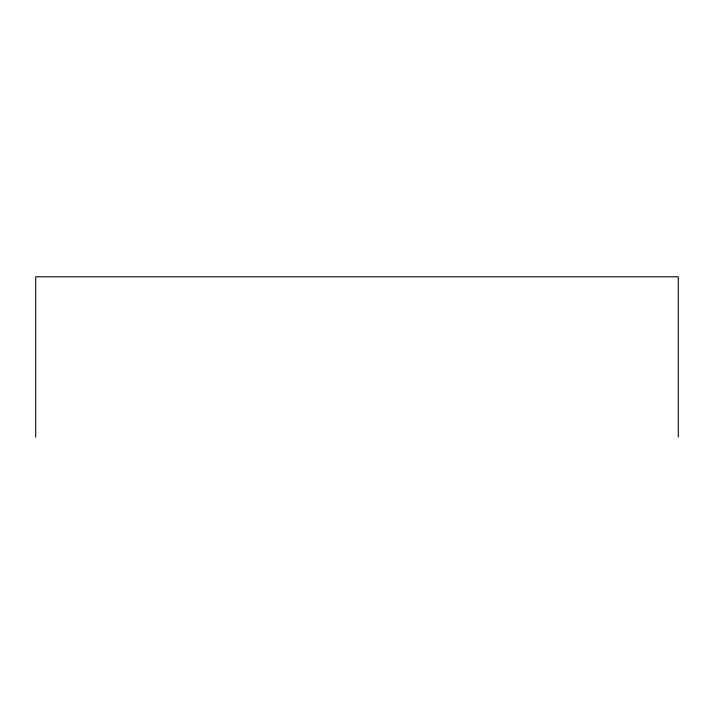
<?xml version="1.0" encoding="UTF-8"?>
<svg xmlns="http://www.w3.org/2000/svg" width="714" height="714" viewBox="0 0 714 714"><rect width="100%" height="100%" fill="white"/><g stroke="black" fill="none" stroke-linecap="round" stroke-linejoin="round"><path stroke-width="1.07" d="M678.3 437.191L678.3 276.809L35.7 276.809L35.7 437.191"/></g></svg>
